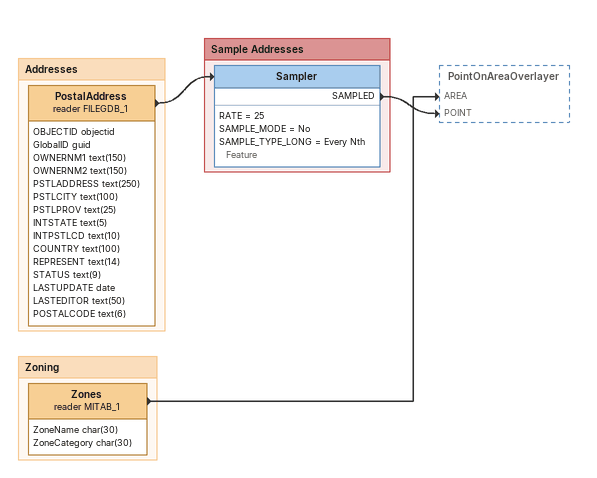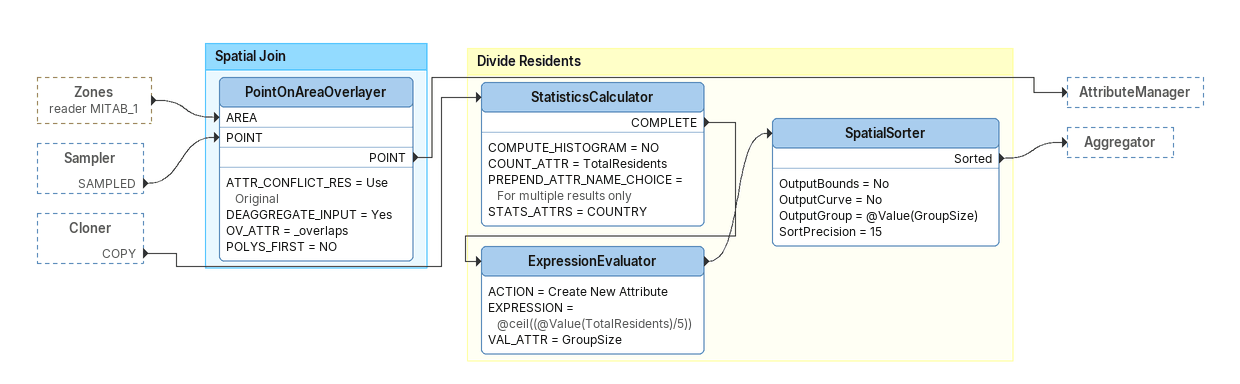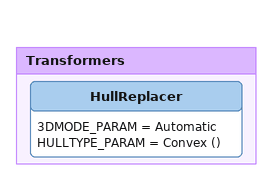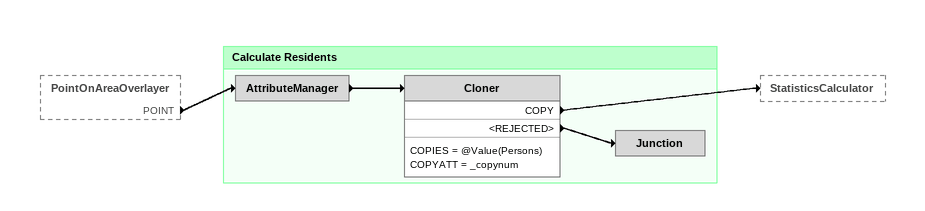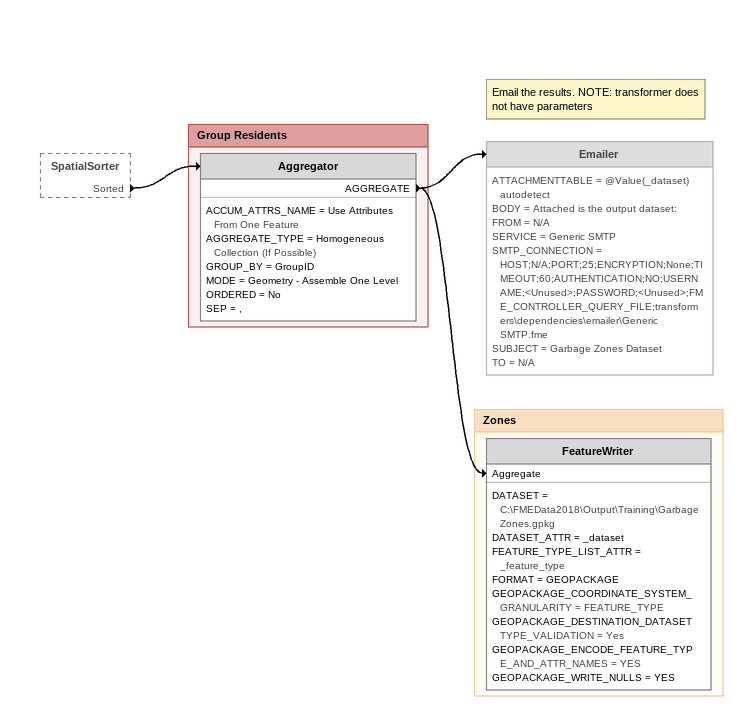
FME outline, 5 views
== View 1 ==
Bookmark: Addresses
PostalAddress (reader FILEGDB_1)
    attributes: OBJECTID objectid, GlobalID guid, OWNERNM1 text(150), OWNERNM2 text(150), PSTLADDRESS text(250), PSTLCITY text(100), PSTLPROV text(25), INTSTATE text(5), INTPSTLCD text(10), COUNTRY text(100), REPRESENT text(14), STATUS text(9), LASTUPDATE date, LASTEDITOR text(50), POSTALCODE text(6)
    -> Sampler

Bookmark: Sample Addresses
Sampler
    RATE = 25
    SAMPLE_MODE = No
    SAMPLE_TYPE_LONG = Every Nth Feature
    SAMPLED -> PointOnAreaOverlayer [POINT]

Bookmark: Zoning
Zones (reader MITAB_1)
    attributes: ZoneName char(30), ZoneCategory char(30)
    -> PointOnAreaOverlayer [AREA]

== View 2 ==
Zones (reader MITAB_1) [outside]
    -> PointOnAreaOverlayer [AREA]
Sampler [outside]
    SAMPLED -> PointOnAreaOverlayer [POINT]
Cloner [outside]
    COPY -> StatisticsCalculator

Bookmark: Spatial Join
PointOnAreaOverlayer
    ATTR_CONFLICT_RES = Use Original
    DEAGGREGATE_INPUT = Yes
    OV_ATTR = _overlaps
    POLYS_FIRST = NO
    POINT -> AttributeManager

Bookmark: Divide Residents
StatisticsCalculator
    COMPUTE_HISTOGRAM = NO
    COUNT_ATTR = TotalResidents
    PREPEND_ATTR_NAME_CHOICE = For multiple results only
    STATS_ATTRS = COUNTRY
    COMPLETE -> ExpressionEvaluator
ExpressionEvaluator
    ACTION = Create New Attribute
    EXPRESSION = @ceil((@Value(TotalResidents)/5))
    VAL_ATTR = GroupSize
    -> SpatialSorter
SpatialSorter
    OutputBounds = No
    OutputCurve = No
    OutputGroup = @Value(GroupSize)
    SortPrecision = 15
    Sorted -> Aggregator

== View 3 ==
Bookmark: Transformers
HullReplacer
    3DMODE_PARAM = Automatic
    HULLTYPE_PARAM = Convex ()

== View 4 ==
PointOnAreaOverlayer [outside]
    POINT -> AttributeManager

Bookmark: Calculate Residents
AttributeManager
    -> Cloner
Cloner
    COPIES = @Value(Persons)
    COPYATT = _copynum
    COPY -> StatisticsCalculator
    <REJECTED> -> Junction
Junction

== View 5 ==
SpatialSorter [outside]
    Sorted -> Aggregator
Note: Email the results. NOTE: transformer does not have parameters
Emailer [off]
    ATTACHMENTTABLE = @Value(_dataset)  autodetect
    BODY = Attached is the output dataset:
    FROM = N/A
    SERVICE = Generic SMTP
    SMTP_CONNECTION = HOST;N/A;PORT;25;ENCRYPTION;None;TIMEOUT;60;AUTHENTICATION;NO;USERNAME;<Unused>;PASSWORD;<Unused>;FME_CONTROLLER_QUERY_FILE;transformers\dependencies\emailer\Generic SMTP.fme
    SUBJECT = Garbage Zones Dataset
    TO = N/A

Bookmark: Group Residents
Aggregator
    ACCUM_ATTRS_NAME = Use Attributes From One Feature
    AGGREGATE_TYPE = Homogeneous Collection (If Possible)
    GROUP_BY = GroupID
    MODE = Geometry - Assemble One Level
    ORDERED = No
    SEP = ,
    AGGREGATE -> FeatureWriter [Aggregate]
    AGGREGATE -> Emailer

Bookmark: Zones
FeatureWriter
    DATASET = C:\FMEData2018\Output\Training\GarbageZones.gpkg
    DATASET_ATTR = _dataset
    FEATURE_TYPE_LIST_ATTR = _feature_type
    FORMAT = GEOPACKAGE
    GEOPACKAGE_COORDINATE_SYSTEM_GRANULARITY = FEATURE_TYPE
    GEOPACKAGE_DESTINATION_DATASETTYPE_VALIDATION = Yes
    GEOPACKAGE_ENCODE_FEATURE_TYPE_AND_ATTR_NAMES = YES
    GEOPACKAGE_WRITE_NULLS = YES
